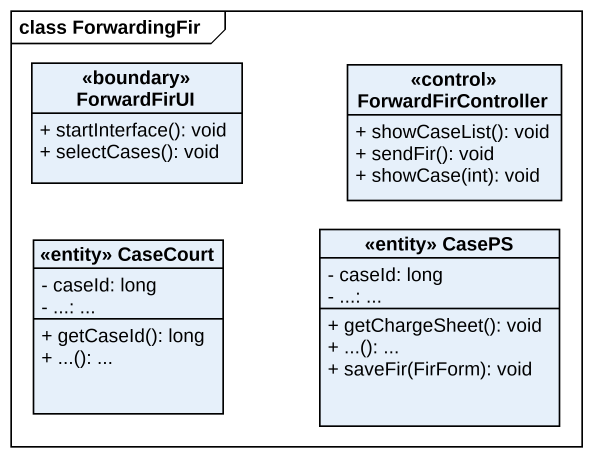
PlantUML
@startuml
mainframe class ForwardingFir
hide circle
hide empty members
skinparam classAttributeIconSize 0
class "<<boundary>> ForwardFirUI" as boundary_ForwardFirUI {
  + startInterface(): void
  + selectCases(): void
}
class "<<control>> ForwardFirController" as control_ForwardFirController {
  + showCaseList(): void
  + sendFir(): void
  + showCase(int): void
}
class "<<entity>> CaseCourt" as entity_CaseCourt {
  - caseId: long
  - ...: ...
  + getCaseId(): long
  + ...(): ...
}
class "<<entity>> CasePS" as entity_CasePS {
  - caseId: long
  - ...: ...
  + getChargeSheet(): void
  + ...(): ...
  + saveFir(FirForm): void
}
@enduml
